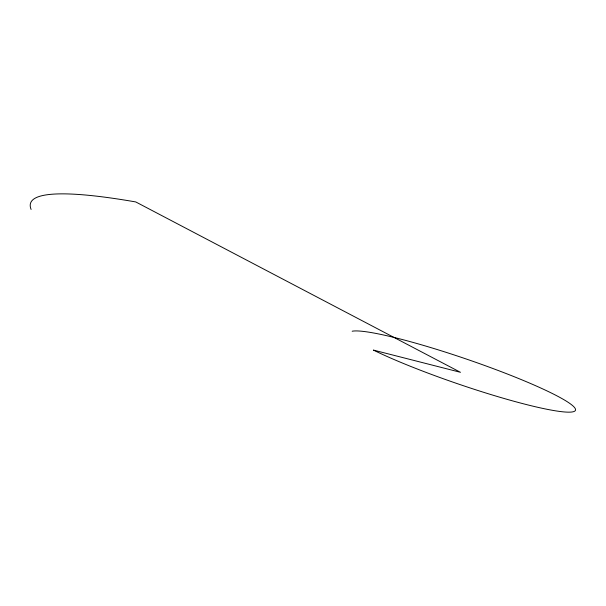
<?xml version="1.0" encoding="UTF-8"?>
<svg xmlns="http://www.w3.org/2000/svg" width="606" height="606" viewBox="0 0 606 606"><rect width="100%" height="100%" fill="white"/><g stroke="black" fill="none" stroke-linecap="round" stroke-linejoin="round"><path stroke-width="0.91" d="M31.103 209.434A488.61 57.623 18.7 0 1 135.767 201.942L460.469 372.311L373.402 350.086A119.602 13.097 18.9 0 0 550.521 409.959A119.602 13.097 18.9 0 0 512.229 375.932A119.602 13.097 18.9 0 0 352.177 331.232"/></g></svg>
